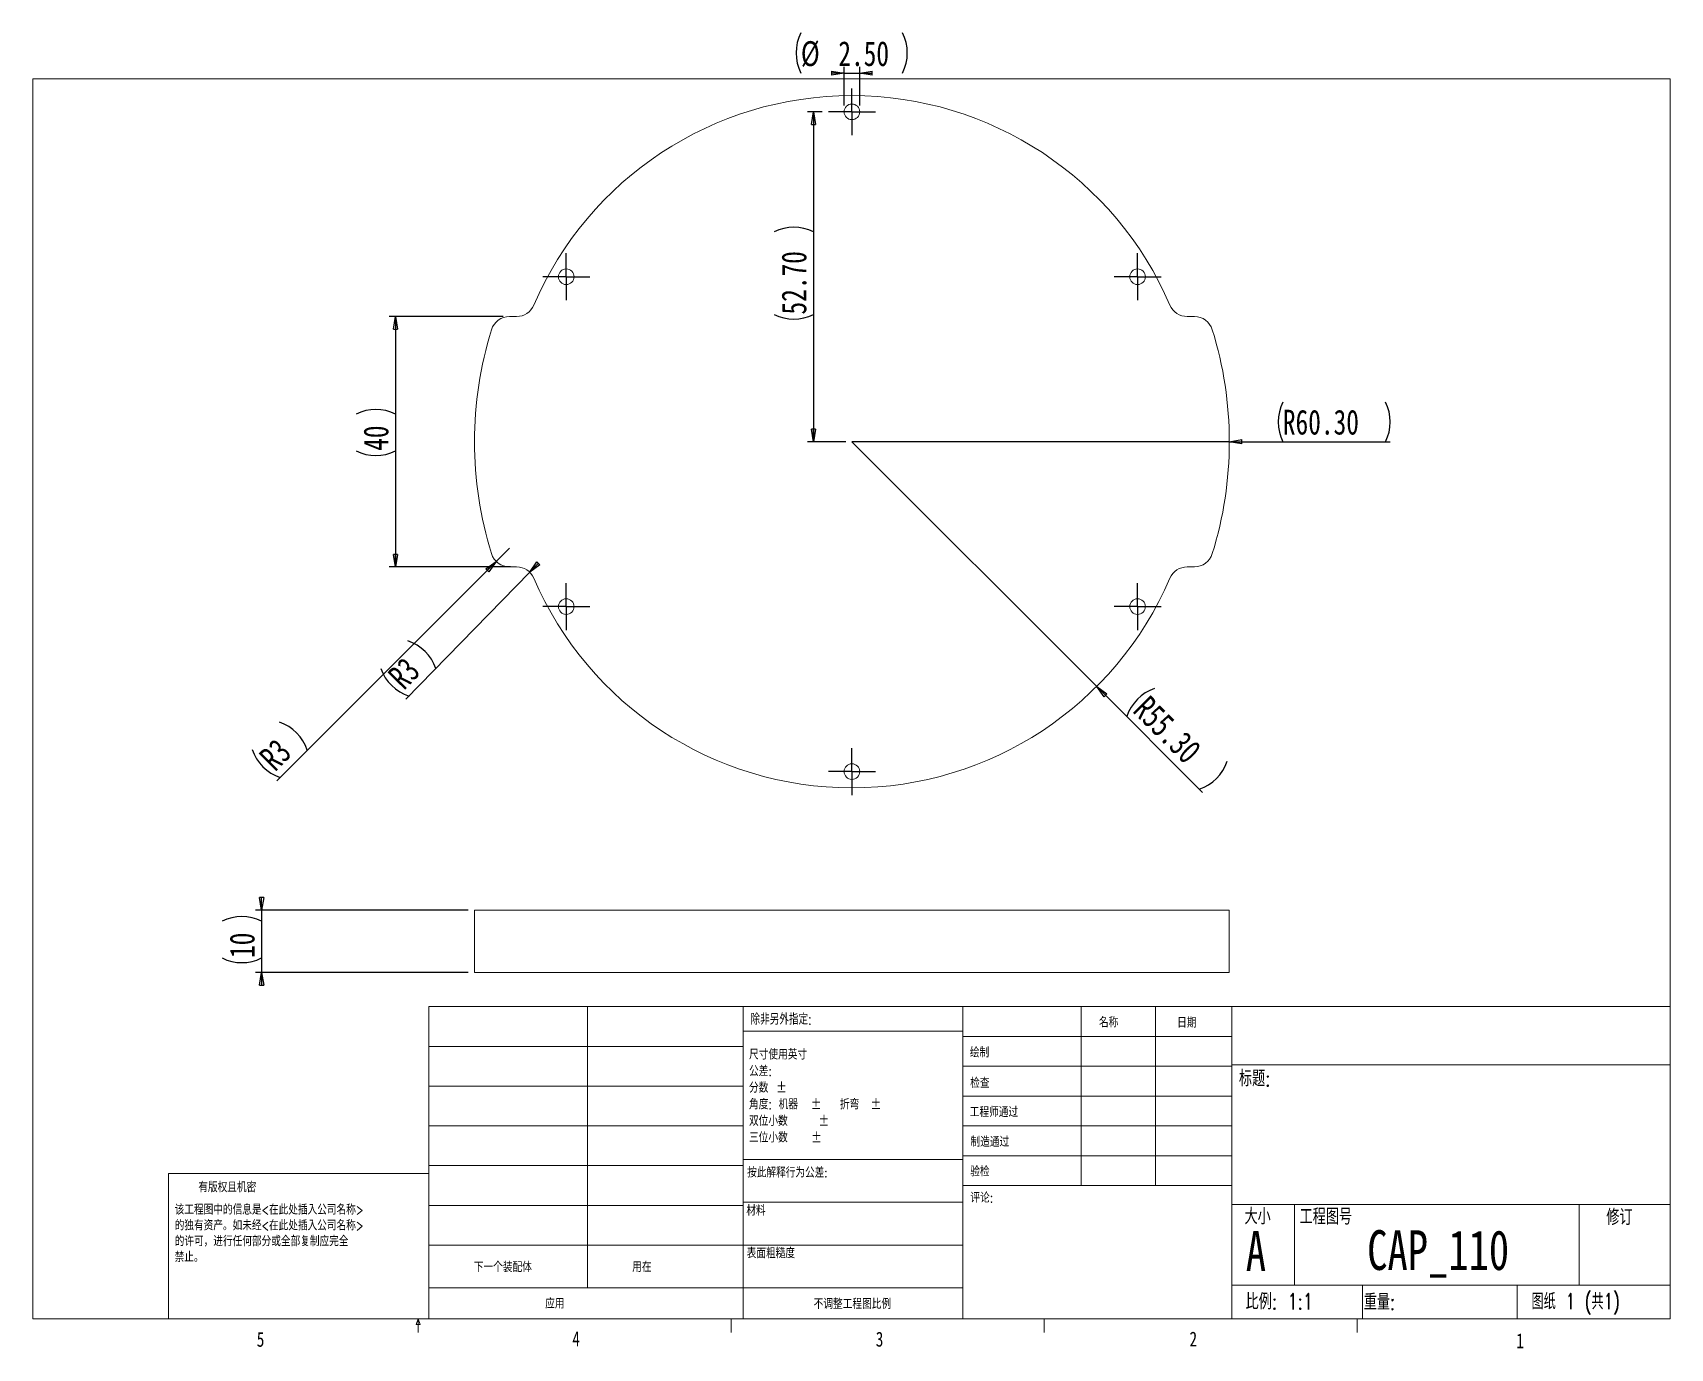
# Model space of a CAD drawing. Header units: millimetres. Extents: x 8 to 270, y 5 to 215.
import ezdxf

# ---------------------------------------------------------------- set-up
doc = ezdxf.new("R2010")
doc.units = ezdxf.units.MM
doc.layers.add('FORMAT', color=7, linetype='Continuous')
doc.styles.add('SLDTEXTSTYLE0', font='TXT', dxfattribs={"width": 0.75, "bigfont": 'bigfont'})
doc.styles.add('SLDTEXTSTYLE1', font='TXT', dxfattribs={"width": 0.75})
doc.styles.add('SLDTEXTSTYLE2', font='TXT', dxfattribs={"width": 0.694444, "bigfont": 'bigfont'})
doc.dimstyles.new('SLDDIMSTYLE0', dxfattribs={"dimtxt": 3.96875, "dimasz": 2, "dimexe": 0, "dimexo": 0.0625, "dimgap": 0.992188, "dimtad": 1, "dimdec": 6, "dimrnd": 1e-09, "dimzin": 12, "dimdsep": 46, "dimtxsty": 'SLDTEXTSTYLE1', "dimblk1": 'CLOSED', "dimblk2": 'CLOSED', "dimsah": 1, "dimcen": 0.09, "dimadec": 0, "dimazin": 3, "dimtfac": 1, "dimtmove": 0, "dimatfit": 0, "dimldrblk": 'CLOSED', "dimfxl": 0, "dimfrac": 2, "dimtolj": 1, "dimtzin": 12, "dimarcsym": 0})
doc.dimstyles.new('SLDDIMSTYLE1', dxfattribs={"dimtxt": 3.96875, "dimasz": 2, "dimexe": 0, "dimexo": 0.0625, "dimgap": 0.992188, "dimtad": 1, "dimrnd": 1e-09, "dimzin": 4, "dimdsep": 46, "dimtxsty": 'SLDTEXTSTYLE1', "dimblk1": 'CLOSED', "dimblk2": 'CLOSED', "dimsah": 1, "dimcen": 0, "dimadec": 0, "dimazin": 1, "dimtfac": 1, "dimtofl": 0, "dimtmove": 0, "dimatfit": 3, "dimldrblk": 'CLOSED', "dimfxl": 0, "dimfrac": 2, "dimtolj": 1, "dimtzin": 12, "dimarcsym": 0})
doc.dimstyles.new('SLDDIMSTYLE2', dxfattribs={"dimtxt": 3.96875, "dimasz": 2, "dimexe": 0, "dimexo": 0.0625, "dimgap": 0.992188, "dimtad": 1, "dimrnd": 1e-09, "dimzin": 4, "dimdsep": 46, "dimtxsty": 'SLDTEXTSTYLE1', "dimblk1": 'CLOSED', "dimblk2": 'CLOSED', "dimsah": 1, "dimcen": 0.09, "dimadec": 0, "dimazin": 1, "dimtfac": 1, "dimtmove": 0, "dimatfit": 0, "dimldrblk": 'CLOSED', "dimfxl": 0, "dimfrac": 2, "dimtolj": 1, "dimtzin": 12, "dimarcsym": 0})
doc.dimstyles.new('SLDDIMSTYLE3', dxfattribs={"dimtxt": 3.96875, "dimasz": 2, "dimexe": 0, "dimexo": 0.0625, "dimgap": 0.992188, "dimtad": 1, "dimrnd": 1e-09, "dimzin": 12, "dimdsep": 46, "dimtxsty": 'SLDTEXTSTYLE1', "dimblk1": 'CLOSED', "dimblk2": 'CLOSED', "dimsah": 1, "dimcen": 0, "dimadec": 0, "dimazin": 3, "dimtfac": 1, "dimtofl": 0, "dimtmove": 1, "dimatfit": 3, "dimldrblk": 'CLOSED', "dimfxl": 0, "dimfrac": 2, "dimtolj": 1, "dimtzin": 12, "dimarcsym": 0})
doc.dimstyles.new('SLDDIMSTYLE4', dxfattribs={"dimtxt": 3.96875, "dimasz": 2, "dimexe": 0, "dimexo": 0.0625, "dimgap": 0.992188, "dimtad": 1, "dimrnd": 1e-09, "dimzin": 12, "dimdsep": 46, "dimtxsty": 'SLDTEXTSTYLE1', "dimblk1": 'CLOSED', "dimblk2": 'CLOSED', "dimsah": 1, "dimcen": 0, "dimadec": 0, "dimazin": 3, "dimtfac": 1, "dimtofl": 0, "dimtmove": 0, "dimatfit": 3, "dimldrblk": 'CLOSED', "dimfxl": 0, "dimfrac": 2, "dimtolj": 1, "dimtzin": 12, "dimarcsym": 0})
doc.dimstyles.new('SLDDIMSTYLE5', dxfattribs={"dimtxt": 3.96875, "dimasz": 2, "dimexe": 0, "dimexo": 0.0625, "dimgap": 0.992188, "dimtad": 1, "dimrnd": 1e-09, "dimzin": 4, "dimdsep": 46, "dimtxsty": 'SLDTEXTSTYLE1', "dimblk1": 'CLOSED', "dimblk2": 'CLOSED', "dimsah": 1, "dimcen": 0.09, "dimadec": 0, "dimazin": 1, "dimtfac": 1, "dimtofl": 0, "dimtmove": 0, "dimatfit": 3, "dimldrblk": 'CLOSED', "dimfxl": 0, "dimfrac": 2, "dimtolj": 1, "dimtzin": 12, "dimarcsym": 0})
doc.dimstyles.new('SLDDIMSTYLE6', dxfattribs={"dimtxt": 3.96875, "dimasz": 2, "dimexe": 0, "dimexo": 0.0625, "dimgap": 0.992188, "dimtad": 1, "dimdec": 6, "dimrnd": 1e-09, "dimzin": 12, "dimdsep": 46, "dimtxsty": 'SLDTEXTSTYLE1', "dimblk1": 'CLOSED', "dimblk2": 'CLOSED', "dimsah": 1, "dimcen": 0.09, "dimadec": 0, "dimazin": 3, "dimtfac": 1, "dimtofl": 0, "dimtmove": 0, "dimatfit": 3, "dimldrblk": 'CLOSED', "dimfxl": 0, "dimfrac": 2, "dimtolj": 1, "dimtzin": 12, "dimarcsym": 0})

# ---------------------------------------------------------------- blocks, each defined once
blk = doc.blocks.new('SW_NOTE_0')
at = {"color": 0, "linetype": 'Continuous', "lineweight": 0, "char_height": 1.651, "attachment_point": 1}
for s, insert, style in [('\\M+18EDA\\M+190A1\\M+18E67\\M+19770\\M+18970\\M+190A1', (0, 2.13), 'SLDTEXTSTYLE0'), ('\\M+18CF6\\M+18DB7:', (0, -0.52), 'SLDTEXTSTYLE0'), ('\\M+195AA\\M+19094', (0, -3.17), 'SLDTEXTSTYLE0'), ('%%p', (4.35, -3.17), 'SLDTEXTSTYLE1'), ('\\M+18A70\\M+19378: \\M+18AF7\\M+18AED', (0, -5.82), 'SLDTEXTSTYLE0'), ('%%p', (9.86, -5.82), 'SLDTEXTSTYLE1'), ('\\M+190DC\\M+19C5E', (14.53, -5.82), 'SLDTEXTSTYLE0'), ('%%p', (19.44, -5.82), 'SLDTEXTSTYLE1'), ('\\M+1916F\\M+188CA\\M+18FAC\\M+19094', (0, -8.48), 'SLDTEXTSTYLE0'), ('%%p', (11.13, -8.48), 'SLDTEXTSTYLE1'), ('\\M+18E4F\\M+188CA\\M+18FAC\\M+19094', (0, -11.13), 'SLDTEXTSTYLE0'), ('%%p', (9.92, -11.13), 'SLDTEXTSTYLE1')]:
    blk.add_mtext(s, dxfattribs=dict(at, insert=insert, style=style))
blk = doc.blocks.new('SW_NOTE_1')
at = {"color": 0, "linetype": 'Continuous', "lineweight": 0, "char_height": 1.524, "attachment_point": 1, "style": 'SLDTEXTSTYLE0'}
for s, insert in [('该\\M+18D48\\M+192F6图\\M+19286\\M+19349\\M+1904D\\M+191A7\\M+190A5<\\M+18DDD\\M+18D9F处\\M+19D87\\M+193FC\\M+18CF6\\M+18E69\\M+196BC\\M+18FCC>', (0, 1.96)), ('\\M+19349\\M+193C6\\M+1974C资产\\M+18142\\M+19440\\M+196A2经<\\M+18DDD\\M+18D9F处\\M+19D87\\M+193FC\\M+18CF6\\M+18E69\\M+196BC\\M+18FCC>', (0, -0.56)), ('\\M+19349许\\M+189C2\\M+18143进\\M+18D73\\M+19443\\M+189BD\\M+19594\\M+195AA\\M+188BD\\M+19153\\M+19594复\\M+190A7应\\M+18AAE\\M+19153', (0, -3.08)), ('\\M+18BD6\\M+18E7E\\M+18142', (0, -5.61))]:
    blk.add_mtext(s, dxfattribs=dict(at, insert=insert))
blk = doc.blocks.new('_CLOSED')
at = {"color": 0, "linetype": 'ByBlock', "lineweight": -2}
for p, q in [((-1, 0.166667), (0, 0)), ((-1, 0.166667), (-1, -0.166667)), ((0, 0), (-1, -0.166667)), ((0, 0), (-1, 0))]:
    blk.add_line(p, q, dxfattribs=at)
blk = doc.blocks.new('_D')
at = {"layer": 'FORMAT'}
for p, q in [((44.95, 75.28), (44.95, 77.28)), ((77.96, 75.28), (43.96, 75.28)), ((44.95, 75.28), (44.95, 65.28)), ((77.96, 65.28), (43.96, 65.28)), ((44.95, 65.28), (44.95, 63.28))]:
    blk.add_line(p, q, dxfattribs=at)
for centre, start, end in [((41.8, 67.19), 63.4349, 116.5651), ((41.8, 73.93), 243.4349, 296.5651)]:
    blk.add_arc(centre, 7.05, start, end, dxfattribs=at)
at = {"layer": 'FORMAT', "xscale": 2, "yscale": 2}
for p, rotation in [((44.95, 75.28, 0.1), 270.0000000000004), ((44.95, 65.28, 0.1), 90.0000000000004)]:
    blk.add_blockref('_CLOSED', p, dxfattribs=dict(at, rotation=rotation))
at = {"layer": 'FORMAT', "insert": (39.84, 67.63), "char_height": 3.969, "attachment_point": 1, "rotation": 90, "style": 'SLDTEXTSTYLE1'}
blk.add_mtext('10', dxfattribs=at)
blk = doc.blocks.new('_D_1')
at = {"layer": 'FORMAT'}
for q in [(139.25, 150.11), (195.29, 94.07)]:
    blk.add_line((178.36, 111.01), q, dxfattribs=at)
for centre, start, end in [((189.85, 103.97), 108.4349, 161.5651), ((192.53, 101.29), 288.4349, 341.5651)]:
    blk.add_arc(centre, 7.05, start, end, dxfattribs=at)
at = {"layer": 'FORMAT', "xscale": 2, "yscale": 2, "rotation": 135.0000000000003}
blk.add_blockref('_CLOSED', (178.36, 111.01, -4.9), dxfattribs=at)
at = {"layer": 'FORMAT', "insert": (186.78, 109.81), "char_height": 3.969, "attachment_point": 1, "rotation": 315, "style": 'SLDTEXTSTYLE1'}
blk.add_mtext('R55.30', dxfattribs=at)
blk = doc.blocks.new('_D_2')
at = {"layer": 'FORMAT'}
for q in [(139.25, 150.11), (225.26, 150.11)]:
    blk.add_line((199.55, 150.11), q, dxfattribs=at)
for centre, start, end in [((214.42, 153.26), 153.4349, 206.5651), ((218.21, 153.26), 333.4349, 26.5651)]:
    blk.add_arc(centre, 7.05, start, end, dxfattribs=at)
at = {"layer": 'FORMAT', "xscale": 2, "yscale": 2, "rotation": 180.0000000000004}
blk.add_blockref('_CLOSED', (199.55, 150.11, -4.9), dxfattribs=at)
at = {"layer": 'FORMAT', "insert": (208.11, 155.22), "char_height": 3.969, "attachment_point": 1, "style": 'SLDTEXTSTYLE1'}
blk.add_mtext('R60.30', dxfattribs=at)
blk = doc.blocks.new('_D_3')
at = {"layer": 'FORMAT'}
for p, q in [((138, 203.8), (138, 209.98)), ((140.5, 203.8), (140.5, 209.98)), ((138, 208.99), (136, 208.99)), ((138, 208.99), (140.5, 208.99)), ((140.5, 208.99), (142.5, 208.99))]:
    blk.add_line(p, q, dxfattribs=at)
for centre, start, end in [((137.56, 212.22), 153.4349, 206.5651), ((140.89, 212.22), 333.4349, 26.5651)]:
    blk.add_arc(centre, 7.22, start, end, dxfattribs=at)
at = {"layer": 'FORMAT', "xscale": 2, "yscale": 2}
blk.add_blockref('_CLOSED', (138, 208.99, -4.9), dxfattribs=at)
at = {"layer": 'FORMAT', "xscale": 2, "yscale": 2, "rotation": 180.0000000000004}
blk.add_blockref('_CLOSED', (140.5, 208.99, -4.9), dxfattribs=at)
at = {"layer": 'FORMAT', "char_height": 3.969, "attachment_point": 1, "style": 'SLDTEXTSTYLE1'}
for s, insert in [('%%c', (131.1, 214.1)), ('2.50', (137.09, 214.1))]:
    blk.add_mtext(s, dxfattribs=dict(at, insert=insert))
blk = doc.blocks.new('_D_4')
at = {"layer": 'FORMAT'}
for q in [(67.98, 108.95), (89.18, 130.69)]:
    blk.add_line((87.78, 129.26), q, dxfattribs=at)
for centre, start, end in [((66.13, 111.57), 19.0666, 72.1967), ((70.66, 116.19), 199.0666, 252.1967)]:
    blk.add_arc(centre, 7.05, start, end, dxfattribs=at)
at = {"layer": 'FORMAT', "xscale": 2, "yscale": 2, "rotation": 225.7251126621727}
blk.add_blockref('_CLOSED', (87.78, 129.26, -4.9), dxfattribs=at)
at = {"layer": 'FORMAT', "insert": (64.84, 113.06), "char_height": 3.969, "attachment_point": 1, "rotation": 45.6317, "style": 'SLDTEXTSTYLE1'}
blk.add_mtext('R3', dxfattribs=at)
blk = doc.blocks.new('_D_5')
at = {"layer": 'FORMAT'}
for q in [(47.37, 95.95), (84.53, 133.11)]:
    blk.add_line((82.41, 130.99), q, dxfattribs=at)
for centre, start, end in [((45.56, 98.59), 18.4349, 71.5651), ((50.14, 103.16), 198.4349, 251.5651)]:
    blk.add_arc(centre, 7.05, start, end, dxfattribs=at)
at = {"layer": 'FORMAT', "xscale": 2, "yscale": 2, "rotation": 45.00000000000023}
blk.add_blockref('_CLOSED', (82.41, 130.99, -4.9), dxfattribs=at)
at = {"layer": 'FORMAT', "insert": (44.29, 100.09), "char_height": 3.969, "attachment_point": 1, "rotation": 45, "style": 'SLDTEXTSTYLE1'}
blk.add_mtext('R3', dxfattribs=at)
blk = doc.blocks.new('_D_6')
at = {"layer": 'FORMAT'}
for p, q in [((134.51, 202.81), (132.14, 202.81)), ((133.13, 202.81), (133.13, 150.11)), ((138.26, 150.11), (132.14, 150.11))]:
    blk.add_line(p, q, dxfattribs=at)
for centre, start, end in [((129.98, 177.32), 63.4349, 116.5651), ((129.98, 176.74), 243.4349, 296.5651)]:
    blk.add_arc(centre, 7.05, start, end, dxfattribs=at)
at = {"layer": 'FORMAT', "xscale": 2, "yscale": 2}
for p, rotation in [((133.13, 202.81, -4.9), 90.0000000000004), ((133.13, 150.11, -4.9), 270.0000000000004)]:
    blk.add_blockref('_CLOSED', p, dxfattribs=dict(at, rotation=rotation))
at = {"layer": 'FORMAT', "insert": (128.01, 170.43), "char_height": 3.969, "attachment_point": 1, "rotation": 90, "style": 'SLDTEXTSTYLE1'}
blk.add_mtext('52.70', dxfattribs=at)
blk = doc.blocks.new('_D_7')
at = {"layer": 'FORMAT'}
for p, q in [((83.54, 170.11), (65.35, 170.11)), ((66.34, 170.11), (66.34, 130.11)), ((84.69, 130.11), (65.35, 130.11))]:
    blk.add_line(p, q, dxfattribs=at)
for centre, start, end in [((63.18, 148.21), 63.4349, 116.5651), ((63.18, 154.95), 243.4349, 296.5651)]:
    blk.add_arc(centre, 7.05, start, end, dxfattribs=at)
at = {"layer": 'FORMAT', "xscale": 2, "yscale": 2}
for p, rotation in [((66.34, 170.11, -4.9), 90.0000000000004), ((66.34, 130.11, -4.9), 270.0000000000004)]:
    blk.add_blockref('_CLOSED', p, dxfattribs=dict(at, rotation=rotation))
at = {"layer": 'FORMAT', "insert": (61.22, 148.65), "char_height": 3.969, "attachment_point": 1, "rotation": 90, "style": 'SLDTEXTSTYLE1'}
blk.add_mtext('40', dxfattribs=at)
blk = doc.blocks.new('SW_CENTERMARKSYMBOL_0')
at = {"layer": 'FORMAT', "color": 0}
for p, q in [((0, 2.5), (0, 3.75)), ((-2.5, 0), (-3.75, 0)), ((0, 0), (-2.5, 0)), ((0, 0), (0, 2.5)), ((0, 0), (0, -2.5)), ((0, 0), (2.5, 0)), ((2.5, 0), (3.75, 0)), ((0, -2.5), (0, -3.75))]:
    blk.add_line(p, q, dxfattribs=at)
blk = doc.blocks.new('SW_CENTERMARKSYMBOL_1')
at = {"layer": 'FORMAT', "color": 0}
for p, q in [((0, 2.5), (0, 3.75)), ((-2.5, 0), (-3.75, 0)), ((0, 0), (-2.5, 0)), ((0, 0), (0, 2.5)), ((0, 0), (0, -2.5)), ((0, 0), (2.5, 0)), ((2.5, 0), (3.75, 0)), ((0, -2.5), (0, -3.75))]:
    blk.add_line(p, q, dxfattribs=at)
blk = doc.blocks.new('SW_CENTERMARKSYMBOL_2')
at = {"layer": 'FORMAT', "color": 0}
for p, q in [((0, 2.5), (0, 3.75)), ((-2.5, 0), (-3.75, 0)), ((0, 0), (-2.5, 0)), ((0, 0), (0, 2.5)), ((0, 0), (0, -2.5)), ((0, 0), (2.5, 0)), ((2.5, 0), (3.75, 0)), ((0, -2.5), (0, -3.75))]:
    blk.add_line(p, q, dxfattribs=at)
blk = doc.blocks.new('SW_CENTERMARKSYMBOL_3')
at = {"layer": 'FORMAT', "color": 0}
for p, q in [((0, 2.5), (0, 3.75)), ((-2.5, 0), (-3.75, 0)), ((0, 0), (-2.5, 0)), ((0, 0), (0, 2.5)), ((0, 0), (0, -2.5)), ((0, 0), (2.5, 0)), ((2.5, 0), (3.75, 0)), ((0, -2.5), (0, -3.75))]:
    blk.add_line(p, q, dxfattribs=at)
blk = doc.blocks.new('SW_CENTERMARKSYMBOL_4')
at = {"layer": 'FORMAT', "color": 0}
for p, q in [((0, 2.5), (0, 3.75)), ((-2.5, 0), (-3.75, 0)), ((0, 0), (-2.5, 0)), ((0, 0), (0, 2.5)), ((0, 0), (0, -2.5)), ((0, 0), (2.5, 0)), ((2.5, 0), (3.75, 0)), ((0, -2.5), (0, -3.75))]:
    blk.add_line(p, q, dxfattribs=at)
blk = doc.blocks.new('SW_CENTERMARKSYMBOL_5')
at = {"layer": 'FORMAT', "color": 0}
for p, q in [((0, 2.5), (0, 3.75)), ((-2.5, 0), (-3.75, 0)), ((0, 0), (-2.5, 0)), ((0, 0), (0, 2.5)), ((0, 0), (0, -2.5)), ((0, 0), (2.5, 0)), ((2.5, 0), (3.75, 0)), ((0, -2.5), (0, -3.75))]:
    blk.add_line(p, q, dxfattribs=at)

msp = doc.modelspace()

# ---------------------------------------------------------------- linework, layer by layer
at = {"color": 7, "linetype": 'Continuous', "lineweight": 0}
for p, q in [((8.3801458, 208.0786585), (270.0001458, 208.0786585)), ((8.3801458, 208.0786585), (8.3801458, 9.9586585)), ((270.0001458, 9.9586585), (270.0001458, 208.0786585)), ((71.6542778, 59.8530969), (270.0001458, 59.8530969)), ((71.6542778, 9.9586585), (71.6542778, 59.8530969)), ((97.0029731, 59.8530969), (97.0029731, 14.9440392)), ((121.8738769, 9.9586585), (121.8738769, 59.8530969)), ((156.9627354, 59.8530969), (156.9627354, 9.9586585)), ((175.8602232, 59.8530969), (175.8602232, 31.2780969)), ((187.7608142, 59.8530969), (187.7608142, 31.2780969)), ((199.9286579, 59.8530969), (199.9286579, 9.9586585)), ((156.9627354, 55.9328663), (121.8738769, 55.9328663)), ((156.9627354, 55.0905969), (199.9286579, 55.0905969)), ((71.6542778, 53.5030969), (121.8738769, 53.5030969)), ((156.9627354, 50.3280969), (199.9286579, 50.3280969)), ((199.9286579, 50.5274674), (270.0001458, 50.5274674)), ((71.6542778, 47.1530969), (121.8738769, 47.1530969)), ((156.9627354, 45.5655969), (199.9286579, 45.5655969)), ((71.6542778, 40.8030969), (121.8738769, 40.8030969)), ((199.9286579, 40.8030969), (156.9627354, 40.8030969)), ((71.6542778, 34.4530969), (121.8738769, 34.4530969)), ((121.8738769, 35.4532319), (156.9627354, 35.4532319)), ((199.9286579, 36.0405969), (156.9627354, 36.0405969)), ((30.0691625, 9.9586585), (30.0691625, 33.1830969)), ((71.6542778, 33.1830969), (30.0691625, 33.1830969)), ((199.9286579, 31.2780969), (156.9627354, 31.2780969)), ((71.6542778, 28.1030969), (121.8738769, 28.1030969)), ((121.8738769, 28.5952319), (156.9627354, 28.5952319)), ((199.9286579, 28.2431806), (270.0001458, 28.2431806)), ((209.9754945, 28.2431806), (209.9754945, 15.3659589)), ((255.4729893, 28.2431806), (255.4729893, 15.3659589)), ((71.6542778, 21.7530969), (121.8738769, 21.7530969)), ((121.8738769, 21.7372319), (156.9627354, 21.7372319)), ((71.6542778, 14.9440392), (156.9627354, 14.9440392)), ((199.9286579, 15.3659589), (270.0001458, 15.3659589)), ((220.8363253, 15.3659589), (220.8363253, 9.9586585)), ((245.5228938, 15.3659589), (245.5228938, 9.9586585)), ((270.0001458, 9.9586585), (8.3801458, 9.9586585)), ((69.6322174, 9.0805), (69.9687958, 9.9586585)), ((70.2876921, 9.0805), (69.6322174, 9.0805)), ((69.9687958, 9.9586585), (69.9687958, 7.8047587)), ((69.9687958, 9.9586585), (70.2876921, 9.0805)), ((119.9750458, 9.9586585), (119.9750458, 7.8047587)), ((169.9812958, 9.9586585), (169.9812958, 7.8047587)), ((219.9875458, 9.9586585), (219.9875458, 7.8047587))]:
    msp.add_line(p, q, dxfattribs=at)
at = {"color": 7, "linetype": 'Continuous', "lineweight": 15}
for p, q in [((84.5324701, 170.1112301), (85.6812229, 170.1112301)), ((192.8239321, 170.1112301), (193.972685, 170.1112301)), ((85.6812229, 130.111231), (84.5324701, 130.111231)), ((193.972685, 130.111231), (192.8239321, 130.111231)), ((78.9525775, 75.2800713), (78.9525775, 65.2800716)), ((78.9525775, 75.2800713), (81.667543, 75.2800713)), ((81.667543, 75.2800713), (84.5324701, 75.2800713)), ((85.6812229, 75.2800713), (84.5324701, 75.2800713)), ((85.6812229, 75.2800713), (88.4378968, 75.2800713)), ((190.0672583, 75.2800713), (88.4378968, 75.2800713)), ((190.0672583, 75.2800713), (192.8239321, 75.2800713)), ((193.972685, 75.2800713), (192.8239321, 75.2800713)), ((193.972685, 75.2800713), (196.837612, 75.2800713)), ((196.837612, 75.2800713), (199.5525775, 75.2800713)), ((199.5525775, 65.2800716), (199.5525775, 75.2800713)), ((78.9525775, 65.2800716), (81.667543, 65.2800716)), ((84.5324701, 65.2800716), (81.667543, 65.2800716)), ((85.6812229, 65.2800716), (84.5324701, 65.2800716)), ((88.4378968, 65.2800716), (85.6812229, 65.2800716)), ((190.0672583, 65.2800716), (88.4378968, 65.2800716)), ((192.8239321, 65.2800716), (190.0672583, 65.2800716)), ((193.972685, 65.2800716), (192.8239321, 65.2800716)), ((196.837612, 65.2800716), (193.972685, 65.2800716)), ((196.837612, 65.2800716), (199.5525775, 65.2800716))]:
    msp.add_line(p, q, dxfattribs=at)
for centre in [(139.2525775, 202.8112306), (93.6130387, 176.4612306), (184.8921163, 176.4612306), (93.6130387, 123.7612306), (184.8921163, 123.7612306), (139.2525775, 97.4112306)]:
    msp.add_circle(centre, 1.25, dxfattribs=at)
for centre, radius, start, end in [((139.2525775, 150.1112306), 55.3, 23.235489181, 156.764510819), ((84.5324715, 167.1112306), 3, 90, 162.741447988), ((85.6812232, 173.1112306), 3, 270, 336.764510819), ((192.8239318, 173.1112306), 3, 203.235489181, 270), ((193.9726835, 167.1112306), 3, 17.258552012, 90), ((139.2525775, 150.1112306), 60.3, 162.741447988, 197.258552012), ((139.2525775, 150.1112306), 60.3, 342.741447988, 17.258552012), ((84.5324715, 133.1112306), 3, 197.258552012, 270), ((193.9726835, 133.1112306), 3, 270, 342.741447988), ((85.6812232, 127.1112306), 3, 23.235489181, 90), ((139.2525775, 150.1112306), 55.3, 203.235489181, 336.764510819), ((192.8239318, 127.1112306), 3, 90, 156.764510819)]:
    msp.add_arc(centre, radius, start, end, dxfattribs=at)

# ---------------------------------------------------------------- block references
at = {"color": 7, "linetype": 'Continuous', "lineweight": 0}
for name, p in [('SW_NOTE_0', (122.817482, 50.9248886)), ('SW_NOTE_1', (31.054571, 26.196272))]:
    msp.add_blockref(name, p, dxfattribs=at)
at = {"layer": 'FORMAT'}
for name, p in [('SW_CENTERMARKSYMBOL_0', (139.2525775, 202.8112306)), ('SW_CENTERMARKSYMBOL_1', (93.6130387, 176.4612306)), ('SW_CENTERMARKSYMBOL_5', (184.8921163, 176.4612306)), ('SW_CENTERMARKSYMBOL_2', (93.6130387, 123.7612306)), ('SW_CENTERMARKSYMBOL_4', (184.8921163, 123.7612306)), ('SW_CENTERMARKSYMBOL_3', (139.2525775, 97.4112306))]:
    msp.add_blockref(name, p, dxfattribs=at)

# ---------------------------------------------------------------- texts
at = {"color": 7, "linetype": 'Continuous', "lineweight": 0}
for s, insert, char_height, attachment_point, style in [('\\M+18F9C\\M+194F1另\\M+18A4F\\M+18E77\\M+192E8:', (123.0581178, 58.7577035), 1.778, 1, 'SLDTEXTSTYLE0'), ('\\M+196BC\\M+18FCC', (178.7239883, 58.1816496), 1.651, 1, 'SLDTEXTSTYLE0'), ('\\M+193FA\\M+18AFA', (191.215037, 58.1375498), 1.651, 1, 'SLDTEXTSTYLE0'), ('绘\\M+190A7', (158.0966977, 53.3814051), 1.651, 1, 'SLDTEXTSTYLE0'), ('标题:', (201.0935886, 49.6516181), 2.54, 1, 'SLDTEXTSTYLE0'), ('检查', (158.150824, 48.4954557), 1.651, 1, 'SLDTEXTSTYLE0'), ('\\M+18D48\\M+192F6师\\M+192CA过', (158.0773352, 43.8594545), 1.651, 1, 'SLDTEXTSTYLE0'), ('\\M+190A7\\M+191A2\\M+192CA过', (158.2030225, 39.1041342), 1.651, 1, 'SLDTEXTSTYLE0'), ('\\M+188C2\\M+18D9F\\M+189F0释\\M+18D73为\\M+18CF6\\M+18DB7:', (122.5090936, 34.0867583), 1.524, 1, 'SLDTEXTSTYLE0'), ('验检', (158.1617651, 34.3816983), 1.651, 1, 'SLDTEXTSTYLE0'), ('\\M+1974C\\M+194C5权\\M+18A8E\\M+18AF7\\M+196A7', (34.8297233, 31.7415486), 1.524, 1, 'SLDTEXTSTYLE0'), ('评论:', (158.1839535, 30.1673594), 1.651, 1, 'SLDTEXTSTYLE0'), ('\\M+18DDE\\M+197BF', (122.3803512, 28.0116727), 1.524, 1, 'SLDTEXTSTYLE0'), ('\\M+191E5\\M+18FAC', (201.9797378, 27.6166922), 2.54, 1, 'SLDTEXTSTYLE0'), ('\\M+18D48\\M+192F6图\\M+18D86', (210.7808101, 27.5811622), 2.54, 1, 'SLDTEXTSTYLE0'), ('\\M+18F43订', (259.7850557, 27.481944), 2.54, 1, 'SLDTEXTSTYLE0'), ('A', (202.1801459, 23.9830377), 6.35, 1, 'SLDTEXTSTYLE1'), ('CAP_110', (232.9183241, 24.1315784), 6.35, 2, 'SLDTEXTSTYLE1'), ('\\M+1955C\\M+196CA\\M+19165糙\\M+19378', (122.4498465, 21.1968902), 1.524, 1, 'SLDTEXTSTYLE0'), ('\\M+189BA\\M+188EA\\M+198A2\\M+19195\\M+1947A\\M+191CC', (78.8416496, 19.0299208), 1.5875, 1, 'SLDTEXTSTYLE0'), ('\\M+19770\\M+18DDD', (104.1542437, 19.0562339), 1.5875, 1, 'SLDTEXTSTYLE0'), ('应\\M+19770', (90.2497562, 13.2082337), 1.5875, 1, 'SLDTEXTSTYLE0'), ('\\M+19573调\\M+190AE\\M+18D48\\M+192F6图\\M+194E4\\M+197E1', (139.329088, 13.153269), 1.5875, 2, 'SLDTEXTSTYLE0'), ('\\M+194E4\\M+197E1: 1:1', (202.1487947, 14.0233092), 2.54, 1, 'SLDTEXTSTYLE0'), ('\\M+18F64\\M+197CA:', (221.0401768, 13.9363789), 2.54, 1, 'SLDTEXTSTYLE0'), ('图纸 1 (\\M+18BA41)', (247.8310473, 14.0315684), 2.54, 1, 'SLDTEXTSTYLE2'), ('4', (94.5845283, 7.9685833), 2.38125, 1, 'SLDTEXTSTYLE1'), ('3', (143.0641215, 7.9151273), 2.38125, 1, 'SLDTEXTSTYLE1'), ('2', (193.1916932, 7.935954), 2.38125, 1, 'SLDTEXTSTYLE1'), ('5', (44.1652902, 7.8888952), 2.38125, 1, 'SLDTEXTSTYLE1'), ('1', (245.4146002, 7.6548491), 2.38125, 1, 'SLDTEXTSTYLE1')]:
    msp.add_mtext(s, dxfattribs=dict(at, insert=insert, char_height=char_height, attachment_point=attachment_point, style=style))

# ---------------------------------------------------------------- dimensions: what is measured, and where the dimension line sits
at = {"layer": 'FORMAT'}
dim = msp.add_linear_dim(base=(140.5025775, 208.9851084), p1=(138.0025775, 202.8112306), p2=(140.5025775, 202.8112306), text='(%%c<>)', dimstyle='SLDDIMSTYLE2', dxfattribs=at)
dim.commit()
dim.dimension.update_dxf_attribs({"geometry": '_D_3', "text_midpoint": (139.2208211, 208.9851084), "dimtype": 160})
for base, p1, p2, dimstyle, picture, middle in [((133.1297486, 150.1112306), (135.5025775, 202.8112306), (139.2525775, 150.1112306), 'SLDDIMSTYLE5', '_D_6', (133.1297486, 177.0277091)), ((66.3356779, 130.1112306), (84.5324715, 170.1112306), (85.6812232, 130.1112306), 'SLDDIMSTYLE6', '_D_7', (66.3356779, 151.5796204)), ((44.9525775, 65.2800716), (78.9525775, 75.2800716), (78.9525775, 65.2800716), 'SLDDIMSTYLE0', '_D', (44.9525775, 70.5605984))]:
    dim = msp.add_linear_dim(base=base, p1=p1, p2=p2, angle=90, text='(<>)', dimstyle=dimstyle, dxfattribs=at)
    dim.commit()
    dim.dimension.update_dxf_attribs({"geometry": picture, "text_midpoint": middle, "dimtype": 160})
for center, mpoint, dimstyle, picture, middle in [((139.2525775, 150.1112306), (199.5525775, 150.1112306), 'SLDDIMSTYLE1', '_D_2', (216.3939624, 150.1112406)), ((139.2525775, 150.1112306), (178.3555825, 111.0082256), 'SLDDIMSTYLE1', '_D_1', (189.0265069, 100.3373212)), ((84.5324715, 133.1112306), (82.4111512, 130.9899102), 'SLDDIMSTYLE4', '_D_5', (49.9819077, 98.5606667)), ((85.6812232, 127.1112306), (87.7790278, 129.2558089), 'SLDDIMSTYLE3', '_D_4', (70.4181609, 111.507855))]:
    dim = msp.add_radius_dim(center=center, mpoint=mpoint, text='(<>)', dimstyle=dimstyle, dxfattribs=at)
    dim.commit()
    dim.dimension.update_dxf_attribs({"geometry": picture, "text_midpoint": middle, "dimtype": 164})

doc.saveas('drawing.dxf')
